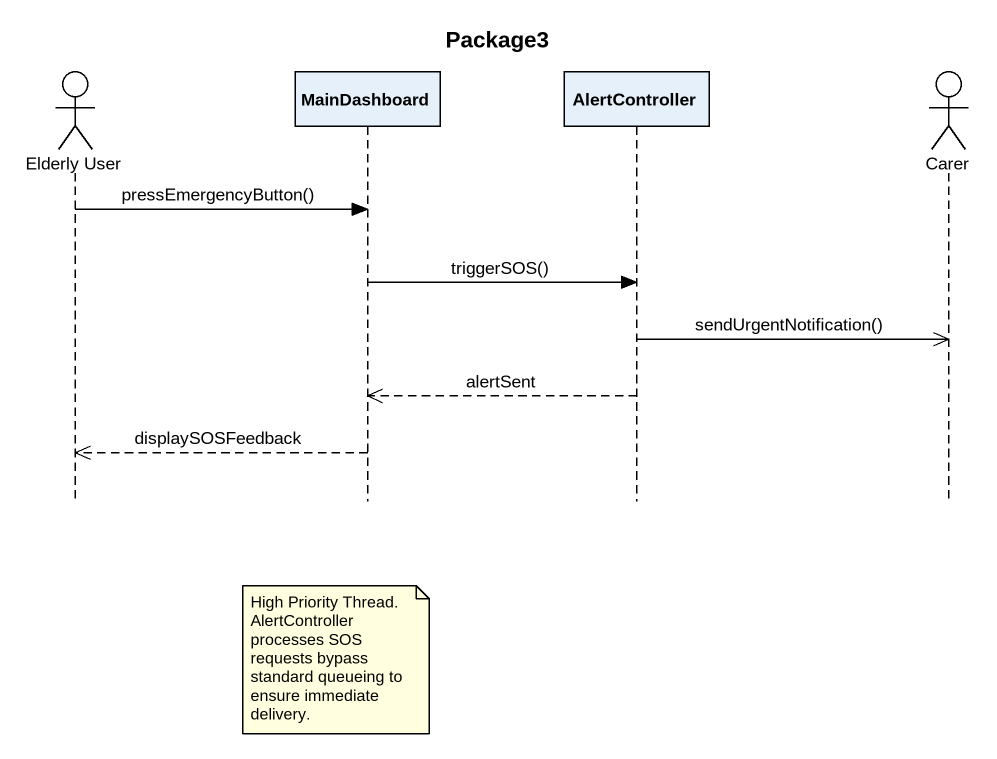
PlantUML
@startuml
title Package3
hide footbox
actor "Elderly User" as Elderly_User
participant MainDashboard
participant AlertController
actor Carer

Elderly_User -> MainDashboard : pressEmergencyButton()
MainDashboard -> AlertController : triggerSOS()
AlertController ->> Carer : sendUrgentNotification()
AlertController -->> MainDashboard : alertSent
MainDashboard -->> Elderly_User : displaySOSFeedback
note over MainDashboard : High Priority Thread. AlertController processes SOS requests bypass standard queueing to ensure immediate delivery.
@enduml
